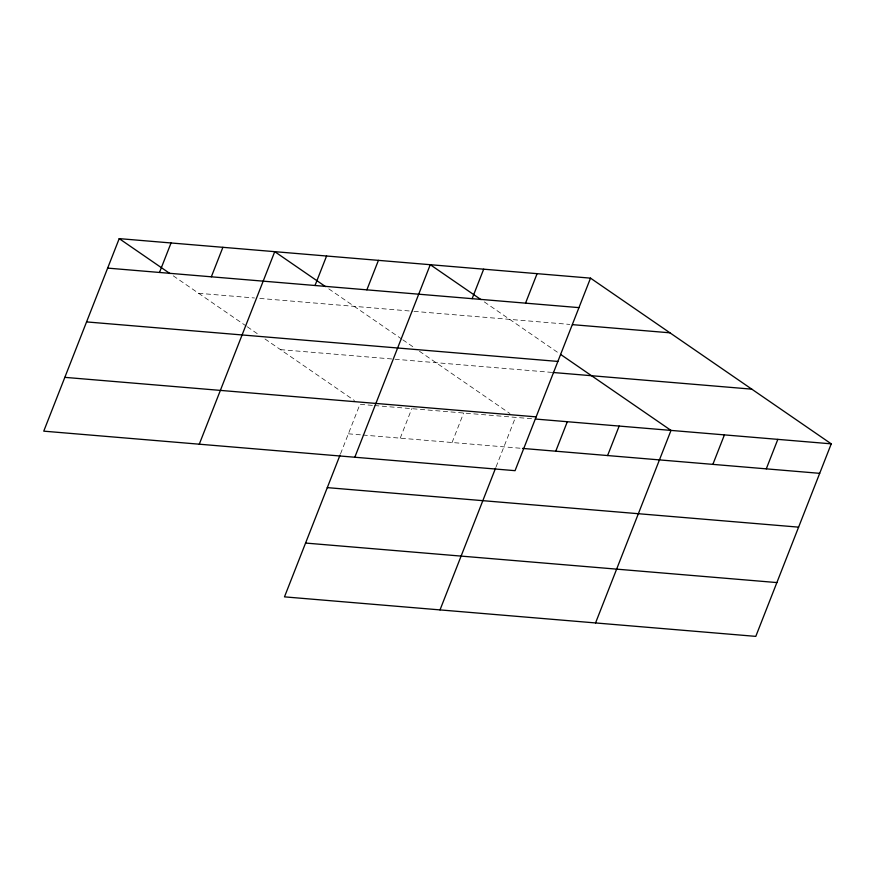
<?xml version="1.0" encoding="UTF-8"?>
<svg xmlns="http://www.w3.org/2000/svg" width="875" height="875" viewBox="0 0 875 875"><rect width="100%" height="100%" fill="white"/><g stroke="black" fill="none" stroke-linecap="round" stroke-linejoin="round"><path stroke-width="0.66" stroke-dasharray="4.38 3.28" d="M340.539 453.841L359.942 404.327L373.231 405.442M400.225 438.167L411.786 408.669M452.069 442.509L463.63 413.022M496.07 466.878L515.473 417.364M198.647 293.3L254.483 297.981M259.798 298.43L412.672 311.248M413.995 311.358L569.8 324.417M280.503 349.639L551.688 372.378M374.566 405.552L534.089 418.928M348.381 433.814L361.681 434.93M363.005 435.039L521.194 448.306M484.334 301.919L558.381 352.887M328.803 288.87L401.745 339.084M402.85 339.839L413.908 347.452M419.442 351.258L509.961 413.569M173.272 275.833L246.214 326.036M247.319 326.802L258.377 334.414M265.016 338.986L354.43 400.531"/><path stroke-width="1.31" d="M590.516 278.141L119.208 238.623L43.75 431.156L515.058 470.673L590.516 278.141L831.25 443.844L755.792 636.377L284.484 596.859L340.047 455.087M159.491 272.453L171.052 242.966M211.334 276.806L222.895 247.319M199.281 444.194L274.739 251.661L325.489 286.595M315.022 285.502L326.583 256.003M366.866 289.844L378.427 260.356M354.812 457.242L430.27 264.698L481.02 299.633M472.128 298.67L483.678 269.183M525.536 303.144L537.097 273.656M440.016 609.908L495.578 468.125M555.756 451.205L567.317 421.717M607.6 455.547L619.161 426.059M595.547 622.945L671.005 430.402L560.591 354.408M712.862 464.373L724.423 434.886M766.281 468.858L777.831 439.359M107.647 268.111L578.955 307.628M572.469 324.647L669.955 332.817M86.559 321.912L557.867 361.43M553.011 372.488L751.811 389.156M64.838 377.355L536.145 416.872M535.413 419.038L831.25 443.844M522.528 448.416L819.689 473.331M327.294 487.627L798.602 527.144M305.572 543.058L776.88 582.575M119.208 238.623L169.958 273.558"/></g></svg>
